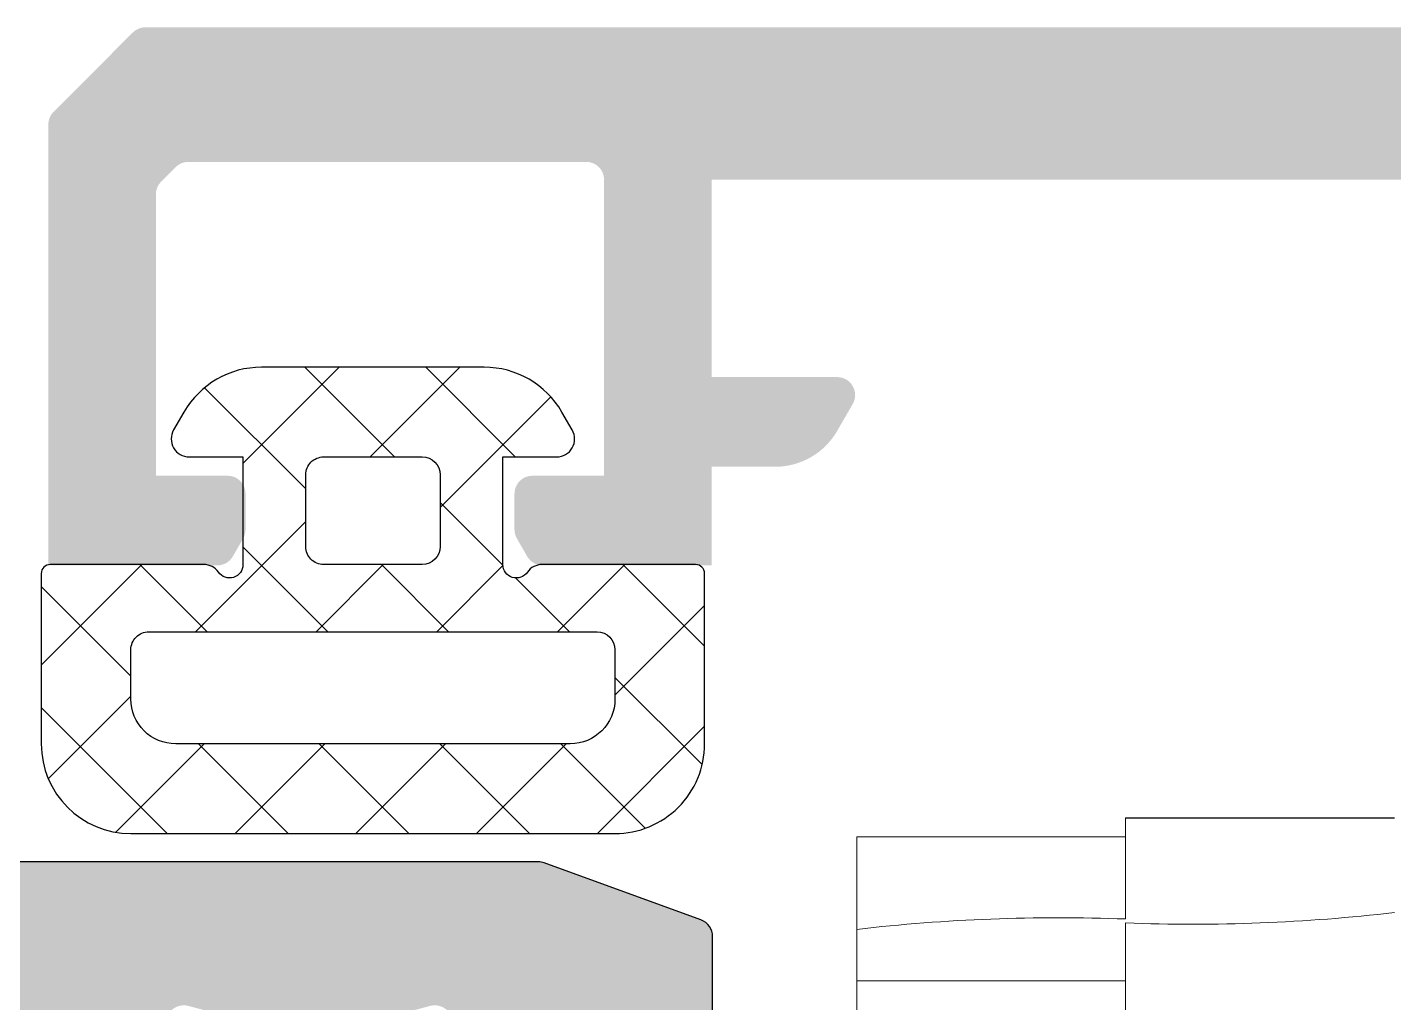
# Model space of a CAD drawing. Header units: millimetres. Extents: x 11061 to 11691, y 1937 to 2234.
# Drawn here: x 11309.14 to 11324.38, y 2133.55 to 2144.42 of the extents above; entities that cross this region are included whole.
import ezdxf

# ---------------------------------------------------------------- set-up
doc = ezdxf.new("R2010")
doc.units = ezdxf.units.MM
doc.layers.add('aksesuar', color=1, linetype='Continuous')

# ---------------------------------------------------------------- blocks, each defined once
blk = doc.blocks.new('fdhgdfhgf')
at = {"color": 7, "linetype": 'Continuous', "lineweight": 15}
for p, q in [((3142.558976197431, -738.7282460415898), (3139.558975705693, -738.7282460415898)), ((3139.558975705693, -738.7349329376758), (3139.558975705693, -738.7282460415898)), ((3139.558975705693, -739.858064190501), (3139.558975705693, -738.7349329376758)), ((3139.558975705693, -738.7349329376758), (3142.558976197431, -738.7349329376758)), ((3139.558975705693, -738.9431366184891), (3136.558976145277, -738.9431366184891)), ((3136.558976145277, -739.9736906821072), (3136.558976145277, -738.9431366184891)), ((3136.558976145277, -740.5464224005283), (3136.558976145277, -739.9736906821072)), ((3139.558975705693, -739.9020011956036), (3139.558975705693, -740.5464224005283)), ((3136.558976145277, -741.0894430661735), (3136.558976145277, -740.5464224005283)), ((3136.558976145277, -740.5464224005283), (3139.558975705693, -740.5464224005283)), ((3139.558975705693, -740.5464224005283), (3139.558975705693, -749.8866160761263))]:
    blk.add_line(p, q, dxfattribs=at)
for centre, radius, start, end in [((3138.810082441282, -759.403792237741), 19.56006968336634, 87.80578934083225, 96.60863294445228), ((3140.307864706759, -720.3561444015181), 19.56019817258555, 267.8058162588417, 276.6086046573972)]:
    blk.add_arc(centre, radius, start, end, dxfattribs=at)
blk = doc.blocks.new('F04005')
at = {"layer": 'aksesuar', "color": 35, "flags": 128}
for points in [[(1948.507096058061, 836.4112032613266), (1948.50709605806, 838.3112033857542, 0.4142126913864221), (1948.407096100525, 838.4112033432812), (1946.694324416629, 838.4112033432848, 0.2453925091596441), (1946.530193849656, 838.3254889747259, -0.7342372463283806), (1946.257095849445, 838.411203343283), (1946.257095161762, 839.6112034158796), (1946.857096060297, 839.611203299306, 0.5773501157358515), (1947.030301248309, 839.9112031719269), (1946.914830967742, 840.1112030869845, 0.2679493963545869), (1946.048805493317, 840.6112033403297), (1943.565386040172, 840.6112033403169, 0.2679494542607161), (1942.699361497085, 840.1112030869845), (1942.583890750837, 839.9112031719269, 0.5773501008540756), (1942.75709640451, 839.6112032993042), (1943.357096362793, 839.6112034158796), (1943.357096149708, 838.411203343283, -0.7342377991164099), (1943.083998307718, 838.3254889747477, 0.2453927188396637), (1942.919867582548, 838.4112033432921), (1941.207096364287, 838.4112033432812, 0.4142124732907432), (1941.107095941089, 838.3112033857542), (1941.107095941089, 836.4112032613266, 0.4142135450799456), (1942.107096447729, 835.4112032203557), (1947.507096017083, 835.4112032203557, 0.4142135668892811)], [(1944.057096318078, 838.6112032583624), (1944.057096318078, 839.4112033842539, -0.4142143163949159), (1944.257096233146, 839.6112032993169), (1945.357096231666, 839.6112032993169, -0.4142127790802613), (1945.557096146736, 839.4112033842539), (1945.557096146736, 838.6112032583624, -0.4142133875139837), (1945.357096231666, 838.4112033432848), (1944.257096233146, 838.4112033432848, -0.4142149248334908)], [(1942.107096447729, 837.4612030482167, -0.4142149982907712), (1942.307096362799, 837.6612034289537), (1947.307096102013, 837.6612034289537, -0.4142134609732706), (1947.507096017081, 837.4612030482167), (1947.507096017083, 836.911203048985, -0.4142134385252429), (1947.007096229425, 836.4112032613266), (1942.607095769728, 836.4112032613266, -0.4142137806718753), (1942.107096447731, 836.911203048985)]]:
    blk.add_lwpolyline(points, format="xyb", close=True, dxfattribs=at)

msp = doc.modelspace()

# ---------------------------------------------------------------- hatches: boundary and pattern name
at = {"ltscale": 10}
h = msp.add_hatch(color=252, dxfattribs=at)
h.paths.add_polyline_path([(11341.47658715383, 2144.424791300744), (11310.45942964312, 2144.424791300744, 0.1989118228616795), (11310.31800875838, 2144.366212270435), (11309.43516631233, 2143.483369824412, 0.1989137495858321), (11309.37658728199, 2143.341948008334), (11309.37658702717, 2138.42479087606), (11311.26111754909, 2138.424791054874, 0.2679503573988224), (11311.43432227145, 2138.524791478071), (11311.54979208633, 2138.724791393133, 0.1316573468559304), (11311.57658727903, 2138.824790885), (11311.57658727903, 2139.224790715126, 0.4142128819295543), (11311.37658736398, 2139.424791561514), (11310.57658871396, 2139.424792902618), (11310.5765877037, 2142.562049524199, -0.1989146123923178), (11310.63516580269, 2142.703470408957), (11310.79790783557, 2142.866212441799, -0.1989102037184001), (11310.93932872031, 2142.924791472107), (11315.37658752788, 2142.924791472107, -0.4142111455813274), (11315.57658744293, 2142.724791557044), (11315.57658767084, 2139.424792902618), (11314.77658778268, 2139.424791561514, 0.4142116529421369), (11314.5765869363, 2139.224790715128), (11314.5765869363, 2138.824790885, 0.1316476700666182), (11314.60338212901, 2138.724791393133), (11314.71885194388, 2138.524791478071, 0.2679490122460113), (11314.89205759756, 2138.424791054874), (11316.77658563245, 2138.42479087606), (11316.77658563245, 2139.524790870102), (11317.48376744938, 2139.524791053383, 0.2679488575722966), (11318.17658727011, 2139.924790883506), (11318.34979199244, 2140.224791221769, 0.5773506620038181), (11318.17658727007, 2140.524791560023), (11316.77658563245, 2140.524792896658), (11316.77658563245, 2142.724792884737), (11331.47658860076, 2142.724792884737), (11331.47658860076, 2140.524792896658), (11327.97658895837, 2140.524792896658), (11327.47658794506, 2140.024791883379), (11327.47658751148, 2137.62479139462, 0.4142158616388688), (11327.67658742655, 2137.424791479555), (11328.27658717173, 2137.424791479555, 0.4142165397678916), (11328.47658708681, 2137.62479139462), (11328.47658624636, 2138.924791889339), (11331.47658860076, 2138.924791889339), (11331.4765876754, 2128.174791449753, 0.4142140944268084), (11331.97658699739, 2127.674791196433), (11333.23951890455, 2127.674791442304), (11333.55805357686, 2128.174792455583), (11333.87658824906, 2127.674791442304), (11335.03951584685, 2127.674791442304), (11335.35805051906, 2128.174792455583), (11335.67658891667, 2127.674791442304), (11336.57658552516, 2127.674791442304), (11336.57658552516, 2125.974792467504), (11336.87658687816, 2125.674791114479), (11336.57658552516, 2125.374791624099), (11336.57658552516, 2123.674790786653), (11336.25805085284, 2123.17479163602), (11335.93951618068, 2123.674790786653), (11334.77658858285, 2123.674790786653), (11334.45805391056, 2123.17479163602), (11334.13951551307, 2123.674790786653), (11332.97658791525, 2123.674790786653), (11332.65805324305, 2123.17479163602), (11332.33951857076, 2123.674790786653), (11331.97658699739, 2123.674791032521, 0.4142138216474609), (11331.4765876754, 2123.174791244864), (11331.47658860076, 2112.424790339619), (11328.47658624636, 2112.424790339619), (11328.47658708681, 2113.724791299997, 0.4142142114618951), (11328.27658717173, 2113.92479121506), (11327.67658742655, 2113.92479121506, 0.4142135333312665), (11327.47658751148, 2113.724791299997), (11327.47658794506, 2107.824790703207), (11329.36111777852, 2107.824791011662, 0.2679479834411579), (11329.53432250087, 2107.924791202027), (11329.64979231578, 2108.12479111709, 0.1316522766270524), (11329.67658750849, 2108.224791074619), (11329.67658750849, 2108.624791137577, 0.4142129149955631), (11329.47658759344, 2108.82479105264), (11328.67658700188, 2108.82479105264, -0.4142119446497547), (11328.47658708679, 2109.024791200534), (11328.47658708679, 2110.62479121953, -0.41421181228725), (11328.67658700188, 2110.824791134595), (11333.67658767242, 2110.824791134595, -0.4142121103425205), (11333.87658758747, 2110.62479121953), (11333.87658758747, 2109.024791200534, -0.4142122427053583), (11333.67658767242, 2108.82479105264), (11332.87658708087, 2108.82479105264, 0.414212616940293), (11332.67658716578, 2108.624791137577), (11332.67658716578, 2108.224791074619, 0.1316511640473687), (11332.70338235848, 2108.12479111709), (11332.81885217336, 2107.924791202027, 0.2679489331588356), (11332.99205782703, 2107.824791011662), (11339.19752126772, 2107.82479101166, -0.3989594341787253), (11340.19615119872, 2106.877127088715), (11341.07989307391, 2090.014323943398, 0.3989599917717905), (11341.27961896698, 2089.82479108896), (11341.47961888203, 2089.82479108896, 0.26794905647183), (11341.65282395651, 2089.924791114486, -0.5773502691966769), (11342.69205444102, 2089.924791114484, 0.2679489751530026), (11342.86525945479, 2089.82479108896), (11345.17658767987, 2089.824791012406), (11345.17658767987, 2087.624791024327), (11343.37658727828, 2087.62479109194, 0.414213512169713), (11343.17658736696, 2087.424791114479, 0.4142135061141313), (11344.1765874042, 2086.424791019484), (11353.07658734979, 2086.424791019484, 0.4142137141027655), (11353.47658717996, 2086.824791082444), (11353.47658717996, 2089.724791131429, -0.4142129889104658), (11353.67658756067, 2089.924791162908), (11360.27658731891, 2089.924791162908, -0.4142130837481734), (11360.47658746678, 2089.724791131427), (11360.47658776626, 2087.624791024327), (11358.67658729989, 2087.624791091942, 0.4142135438358075), (11358.47658736694, 2087.424791114479, 0.414213512442225), (11359.4765874258, 2086.424791019484), (11361.47658727491, 2086.424791019484, 0.4142132411713761), (11361.67658742281, 2086.624791167379), (11361.67658742281, 2091.224791134689, 0.4142134930054698), (11361.47658727491, 2091.42479110796), (11351.19205754837, 2091.42479110796, 0.267949552129279), (11351.01885236038, 2091.324791092216), (11350.90338207982, 2091.124791118945, 0.1316505009821304), (11350.87658735278, 2091.024791103211), (11350.87658735278, 2090.62479109846, 0.4142131757756455), (11351.07658726785, 2090.42479106698), (11351.87658739378, 2090.424791066981, -0.414213841688506), (11352.07658730883, 2090.224791151918), (11352.07658730883, 2088.024791154899, -0.4142138193903775), (11351.87658739378, 2087.82479112342), (11346.87658718888, 2087.82479112342, -0.4142130630606883), (11346.67658727381, 2088.024791154899), (11346.67658727381, 2090.224791151918, -0.4142130853576488), (11346.87658718888, 2090.424791066981), (11347.67658731481, 2090.42479106698, 0.4142139320684433), (11347.87658722984, 2090.62479109846), (11347.87658722984, 2091.024791103211, 0.1316533236656501), (11347.8497925028, 2091.124791118947), (11347.7343222222, 2091.324791092216, 0.2679496844046081), (11347.56111749985, 2091.42479110796), (11344.67658666656, 2091.424791088404), (11344.67658719185, 2092.821331324714, 0.2216956543875787), (11344.60514489463, 2092.974540232773), (11344.00514468378, 2093.478000009478, 0.6370697290443692), (11343.67658715089, 2093.32479111597), (11343.67658650266, 2092.024791000487), (11342.47658667845, 2092.024791000487), (11342.47658667845, 2107.824790703207), (11343.67658650266, 2107.824790703207), (11343.67658715089, 2106.524791098085, 0.6370695129825557), (11344.00514468378, 2106.371582160922), (11344.60514489463, 2106.875041981283, 0.2216956180528773), (11344.67658719185, 2107.028250918447), (11344.67658666656, 2108.924790697246), (11344.17658751597, 2109.424790779203), (11343.17658736322, 2109.42479103066, -0.4142136415112824), (11342.97658744815, 2109.624791178554), (11342.97658769176, 2121.874791981726), (11344.56174686628, 2122.620748321047, 0.2905217782878959), (11344.67658719185, 2122.801712448746), (11344.67658719185, 2123.474791117459, 0.4142145988232472), (11344.47658727679, 2123.674791032522), (11341.97658752786, 2123.674790786653), (11341.65805285556, 2123.17479163602), (11341.33951632066, 2123.674790786653), (11340.17658686025, 2123.674790786653), (11339.85805218807, 2123.17479163602), (11339.53951751576, 2123.674790786653), (11339.27658652656, 2123.674790786653), (11339.27658652656, 2127.674791442304), (11340.43951784955, 2127.674791442304), (11340.75805252187, 2128.174792455583), (11341.07658719406, 2127.674791442304), (11342.23951665444, 2127.674791442304), (11342.55805132677, 2128.174792455583), (11342.87658786167, 2127.674791442304), (11344.47658727679, 2127.674791196433, 0.4142145988279898), (11344.67658719185, 2127.874791111498), (11344.67658719185, 2128.547869780209, 0.2905234753842078), (11344.56174686628, 2128.72883344225), (11342.97658769176, 2129.474792109876), (11342.97658769176, 2137.524790542274), (11344.47658727679, 2137.524790971427, 0.414213473794079), (11344.67658719185, 2137.72479088649), (11344.67658719185, 2137.924790801554, 0.4142140557717975), (11344.1765874042, 2138.424791054874), (11342.97658769176, 2138.42479087606), (11342.97658769176, 2139.524790870102), (11344.1765874042, 2139.524791053383, 0.4142138143771643), (11344.67658719185, 2140.024791306703), (11344.67658719185, 2140.224791221766, 0.4142140772842441), (11344.47658727679, 2140.424791136831), (11341.67658803748, 2140.424791203888), (11341.67658753458, 2144.22479138568, 0.4142122260645854)])
h.paths.add_polyline_path([(11341.47658651455, 2129.474792109876), (11332.97658791525, 2129.474792109876), (11332.97658791525, 2138.924791889339), (11334.2765874176, 2138.924791308192, 0.668180644090044), (11334.41800830235, 2139.266212108012), (11333.0079203548, 2140.676300986832, -0.1989169699531045), (11332.97658750397, 2140.751945226573), (11332.97658750402, 2142.724791557044, -0.4142122108631483), (11333.1765874191, 2142.924791472107), (11339.97658732521, 2142.924791472107, -0.4142121587965712), (11340.17658724026, 2142.724791557044), (11340.17658724028, 2139.124791223257, 0.4142136488130311), (11340.37658715536, 2138.924791308192), (11341.47658651455, 2138.924791889339)])
h.paths.add_polyline_path([(11335.67658891667, 2109.724791200906), (11335.67658775437, 2111.424791345445, 0.4142133926597172), (11334.67658724774, 2112.424790920762), (11332.97658791525, 2112.424790339619), (11332.97658791525, 2121.874791981726), (11341.47658651455, 2121.874791981726), (11341.47658651455, 2112.424790339619), (11339.67658698697, 2112.424790920762, 0.6837047465808305), (11339.5413213719, 2112.07747091874), (11341.34711901947, 2110.419431140149, -0.6837056613226935), (11341.07658732373, 2109.724791136084)])
h = msp.add_hatch(color=252, dxfattribs=at)
edge = h.paths.add_edge_path(flags=16)
edge.add_line((11294.58708712625, 2135.485401083617), (11294.58708719997, 2142.569714781076))
edge.add_line((11294.58708719997, 2142.569714781076), (11303.08708673056, 2142.569714781076))
edge.add_line((11303.08708673056, 2142.569714781076), (11303.08708700889, 2134.619715576526))
edge.add_arc((11304.08708702699, 2134.619715786475), 1.000000018096966, 180.0000120291892, 270.0000013099569)
edge.add_line((11304.08708704985, 2133.619715768378), (11308.98708718547, 2133.619716014891))
edge.add_line((11308.98708718547, 2133.619716014891), (11308.98708718547, 2105.769715827134))
edge.add_line((11308.98708718547, 2105.769715827134), (11294.58708719997, 2105.769715827134))
edge.add_line((11294.58708719997, 2105.769715827134), (11294.58708719997, 2133.619716014891))
edge.add_line((11294.58708719997, 2133.619716014891), (11295.8870870398, 2133.619715768377))
edge.add_arc((11295.88708720934, 2133.81971565816), 0.1999998897827704, 269.9999514324312, 405.0000394581809)
edge.add_line((11296.02850839025, 2133.961137033855), (11294.64566569089, 2135.343979733202))
edge.add_arc((11294.78708731901, 2135.485401090172), 0.2000001927653832, 180.0000018777504, 224.9999450735151, ccw=False)
edge = h.paths.add_edge_path()
edge.add_line((11316.68811835067, 2104.469716172842), (11316.68811832622, 2105.298142734244))
edge.add_arc((11316.48811852099, 2105.298142830009), 0.1999998052378187, 359.9999725653324, 405.0000146383061)
edge.add_line((11316.62953970338, 2105.43956408466), (11315.8579667854, 2106.211136944449))
edge.add_arc((11315.71654620504, 2106.06971719123), 0.1999983178673499, 44.99983244380881, 90.00022060519555)
edge.add_line((11315.71654543499, 2106.269715509096), (11310.58708702867, 2106.269714977769))
edge.add_line((11310.58708702867, 2106.269714977769), (11310.58708702867, 2111.719715964226))
edge.add_line((11310.58708702867, 2111.719715964226), (11313.68708711765, 2111.719715964226))
edge.add_line((11313.68708711765, 2111.719715964226), (11313.68708710567, 2111.519715607817))
edge.add_arc((11313.88708708765, 2111.519715674743), 0.1999999819898707, 180.000019172872, 270.0000058382091)
edge.add_line((11313.88708710803, 2111.319715692753), (11314.29068439855, 2111.319715692753))
edge.add_arc((11314.29068454463, 2111.519714519848), 0.1999988270950001, 269.9999581527945, 290.0000765913311)
edge.add_line((11314.35908842337, 2111.331777189301), (11316.65549117946, 2112.167599350904))
edge.add_arc((11316.58708690843, 2112.355538020416), 0.2000002194823347, 290.0000510034432, 359.9999947968474)
edge.add_line((11316.78708712792, 2112.355538002253), (11316.78708712792, 2113.419715732242))
edge.add_arc((11316.58708716226, 2113.419715685704), 0.1999999656567686, 1.33321036266e-05, 110.0000224730901)
edge.add_line((11316.51868307162, 2113.607654150759), (11315.455491107, 2113.220683955999))
edge.add_arc((11315.38708712842, 2113.40862251912), 0.2000000194830563, 179.9999747246632, 289.99998269881024, ccw=False)
edge.add_line((11315.18708710893, 2113.408622607347), (11315.18708710893, 2115.446510541248))
edge.add_arc((11314.98708695843, 2115.446510552521), 0.2000001505034666, 359.9999967704779, 419.9999803137162)
edge.add_line((11315.08708709319, 2115.619715729259), (11314.78708710417, 2115.792920684442))
edge.add_arc((11314.68708747453, 2115.619717289202), 0.1999983551235012, 59.99985045010855, 90.00011060534418)
edge.add_line((11314.68708708844, 2115.819715644325), (11313.88708710803, 2115.819715644325))
edge.add_arc((11313.88708702733, 2115.619715722655), 0.1999999216699551, 89.99997688140266, 179.9999981069952)
edge.add_line((11313.68708710567, 2115.619715729263), (11313.68708710567, 2114.118786906054))
edge.add_arc((11313.88708584118, 2114.118786733468), 0.1999987355166724, 179.9999505574006, 195.0000481759547)
edge.add_line((11313.69390194085, 2114.067023089285), (11313.88027227287, 2113.37147959148))
edge.add_arc((11313.68708718471, 2113.319715695691), 0.1999999479954208, -105.000029729446, 15.000029726148682, ccw=False)
edge.add_line((11313.63532328891, 2113.126530607525), (11312.9397797511, 2113.312900794004))
edge.add_arc((11312.88801514156, 2113.119713832028), 0.2000019426849723, 74.99991170491094, 89.99977080404386)
edge.add_line((11312.88801594161, 2113.319715774711), (11311.68615826194, 2113.319715774711))
edge.add_arc((11311.68615906878, 2113.119713725041), 0.2000020496723028, 90.00023114030273, 105.000084260038)
edge.add_line((11311.63439444517, 2113.312900794004), (11310.93885091828, 2113.126530607525))
edge.add_arc((11310.887086998, 2113.319715638264), 0.1999998988611159, 179.9999609108747, 285.0000407612565, ccw=False)
edge.add_line((11310.68708709914, 2113.319715774711), (11310.68708709158, 2123.019715627832))
edge.add_line((11310.68708709158, 2123.019715627832), (11310.38708713555, 2123.319715583874))
edge.add_line((11310.38708713555, 2123.319715583874), (11310.68708709158, 2123.619715656333))
edge.add_line((11310.68708709158, 2123.619715656333), (11310.68708709914, 2133.319715662951))
edge.add_arc((11310.88708707854, 2133.319715694424), 0.1999999794102671, 74.9999893115289, 180.0000090162097, ccw=False)
edge.add_line((11310.93885091828, 2133.512900830137), (11311.63439444517, 2133.326530410828))
edge.add_arc((11311.68615894331, 2133.519723359903), 0.2000076969525731, 255.000386432918, 269.9998048105007)
edge.add_line((11311.68615826194, 2133.319715662951), (11312.88801594161, 2133.319715662951))
edge.add_arc((11312.88801526703, 2133.51972325294), 0.2000075899903315, 270.0001932462671, 284.9996176009495)
edge.add_line((11312.9397797511, 2133.326530410828), (11313.63532328891, 2133.512900830137))
edge.add_arc((11313.68708711945, 2133.319715676724), 0.1999999941299583, -15.000006834157773, 105.00000683490231, ccw=False)
edge.add_line((11313.88027227287, 2133.26795184618), (11313.69390194085, 2132.572408348377))
edge.add_arc((11313.88708682812, 2132.520644574261), 0.1999997224579086, 164.9999890474828, 180.0000122189013)
edge.add_line((11313.68708710567, 2132.520644531609), (11313.68708710567, 2131.0197157084))
edge.add_arc((11313.88708711468, 2131.019715685941), 0.2000000090186998, 179.9999935657875, 269.9999980950166)
edge.add_line((11313.88708710803, 2130.819715676922), (11314.68708708844, 2130.819715676922))
edge.add_arc((11314.68708709913, 2131.019715433039), 0.1999997561171553, 269.9999969378393, 300.0000420052495)
edge.add_line((11314.78708710417, 2130.846510636804), (11315.08708709319, 2131.019715708401))
edge.add_arc((11314.98708716932, 2131.192920763396), 0.199999939627264, 299.9999848040396, 360.0000047559597)
edge.add_line((11315.18708710894, 2131.192920779997), (11315.18708710893, 2133.230808830313))
edge.add_arc((11315.38708720031, 2133.230808815864), 0.2000000913776551, 70.00004671571378, 179.9999958608127, ccw=False)
edge.add_line((11315.455491107, 2133.418747481661), (11316.51868307162, 2133.031777170487))
edge.add_arc((11316.58708710588, 2133.219715716055), 0.2000000220325245, 250.0000005921705, 359.9999969530431)
edge.add_line((11316.78708712792, 2133.219715705419), (11316.78708712792, 2134.283893435409))
edge.add_arc((11316.58708673891, 2134.283893298544), 0.2000003890046368, 3.92088377652e-05, 69.99991499139301)
edge.add_line((11316.65549117946, 2134.471832086756), (11314.90858392865, 2135.107654100467))
edge.add_arc((11314.84018093766, 2134.919721804554), 0.1999937924619698, 69.99966908179633, 90.0002961777722)
edge.add_line((11314.84017990383, 2135.119715597013), (11304.58708697646, 2135.119715329438))
edge.add_line((11304.58708697646, 2135.119715329438), (11304.58708707037, 2142.986872927472))
edge.add_arc((11304.38708729572, 2142.98687309411), 0.1999997746402164, 359.9999522618431, 404.9999946904198)
edge.add_line((11304.52850850571, 2143.128294277888), (11303.64566582685, 2144.011137189573))
edge.add_arc((11303.50424392492, 2143.869714245819), 0.2000015084018111, 45.00021104387224, 89.99984200825872)
edge.add_line((11303.50424447642, 2144.06971575422), (11294.1699296587, 2144.06971575422))
edge.add_arc((11294.16993034142, 2143.869713929073), 0.2000018251477159, 90.00019558033753, 134.9997513706581)
edge.add_line((11294.02850830829, 2144.011137189573), (11293.14566586228, 2143.12829427789))
edge.add_arc((11293.28708522602, 2142.986873858868), 0.1999979283824403, 134.9997862280221, 180.0002668279146)
edge.add_line((11293.08708729764, 2142.986872927472), (11293.08708729764, 2100.769715516548))
edge.add_arc((11293.28708710775, 2100.769715411597), 0.199999810113162, 179.9999699336539, 270.000030059181)
edge.add_line((11293.28708721268, 2100.569715601484), (11295.77161722487, 2100.569715601484))
edge.add_arc((11295.77161690971, 2100.769715569075), 0.1999999675913298, 270.0000902866024, 329.99999131287)
edge.add_line((11295.94482194723, 2100.669715559018), (11296.06029222783, 2100.86971547408))
edge.add_arc((11295.88708697513, 2100.96971513579), 0.1999999797673517, 330.0001085588442, 360.0002181481788)
edge.add_line((11296.08708695489, 2100.969715897271), (11296.08708695487, 2101.369715727398))
edge.add_arc((11295.88708728011, 2101.369715967697), 0.1999996747649809, 359.9999311592696, 450.0000688425542)
edge.add_line((11295.8870870398, 2101.569715642462), (11294.6870870838, 2101.569715642461))
edge.add_arc((11294.68708712894, 2101.769715602675), 0.1999999602138643, 180.0000129345054, 269.9999870699239, ccw=False)
edge.add_line((11294.48708716873, 2101.769715557525), (11294.48708716871, 2104.069715512075))
edge.add_arc((11294.68708740695, 2104.06971565457), 0.2000002382324878, 90.00009257329219, 180.0000408217064, ccw=False)
edge.add_line((11294.6870870838, 2104.269715892802), (11301.48708698988, 2104.269715892801))
edge.add_arc((11301.48708672343, 2104.069715478445), 0.200000414356264, 9.634254695356503e-06, 89.99992366633057, ccw=False)
edge.add_line((11301.68708713779, 2104.069715512075), (11301.68708713779, 2101.769715557525))
edge.add_arc((11301.48708700143, 2101.769715778812), 0.2000001363501512, 269.99999669091085, 359.99993660620976, ccw=False)
edge.add_line((11301.48708698988, 2101.569715642461), (11300.28708703388, 2101.569715642462))
edge.add_arc((11300.2870870149, 2101.369715746368), 0.1999998960943112, 89.99999456117298, 180.0000054346582)
edge.add_line((11300.08708711881, 2101.369715727397), (11300.08708711881, 2100.969715897271))
edge.add_arc((11300.28708768982, 2100.969715697471), 0.2000005710168586, 179.9999427616463, 209.9999794511327)
edge.add_line((11300.11388207869, 2100.869715474082), (11300.22935212639, 2100.669715559018))
edge.add_arc((11300.4025574058, 2100.76971598803), 0.200000386546424, 210.0000779816181, 269.9999071174958)
edge.add_line((11300.40255708158, 2100.569715601484), (11303.58708702939, 2100.569715601484))
edge.add_arc((11303.58708697917, 2101.569715692677), 1.000000091192598, 270.00000287749, 359.9999971229269)
edge.add_line((11304.58708707037, 2101.569715642462), (11304.58708707037, 2101.769715557525))
edge.add_arc((11304.38708748845, 2101.769715890676), 0.1999995819123503, 359.9999045590853, 450.0000954487314)
edge.add_line((11304.38708715528, 2101.969715472588), (11303.08708673056, 2101.969714831739))
edge.add_line((11303.08708673056, 2101.969714831739), (11303.08708700889, 2104.069715512075))
edge.add_arc((11303.28708751997, 2104.069715381728), 0.2000005110744401, 90.00010403866122, 179.9999626584085, ccw=False)
edge.add_line((11303.2870871568, 2104.269715892802), (11314.48811832919, 2104.269715892801))
edge.add_arc((11314.48811795584, 2104.069715517078), 0.2000003757232066, -1.432806186585367e-06, 89.99989304263528, ccw=False)
edge.add_line((11314.68811833157, 2104.069715512077), (11314.68811833157, 2102.269715810845))
edge.add_arc((11314.48811866629, 2102.269715561063), 0.1999996652804039, -90.00009656951153, 7.155751870868698e-05, ccw=False)
edge.add_line((11314.48811832919, 2102.069715895782), (11313.48811831731, 2102.069715895782))
edge.add_arc((11313.48811867804, 2101.869715532688), 0.2000003630948242, 90.00010333961268, 180.0000050505581)
edge.add_line((11313.28811831494, 2101.869715515058), (11313.28811831494, 2100.669715559016))
edge.add_arc((11313.48811839241, 2100.669715721417), 0.2000000774649678, 180.0000465244491, 269.999978487153)
edge.add_line((11313.48811831731, 2100.469715643952), (11314.38708709266, 2100.469715517191))
edge.add_line((11314.38708709266, 2100.469715517191), (11314.38708709943, 2099.16971573038))
edge.add_arc((11314.18708732367, 2099.169715591075), 0.1999997757568393, -90.00006492283012, 3.9908101314267697e-05, ccw=False)
edge.add_line((11314.18708709705, 2098.969715815318), (11314.08399970619, 2098.969715815315))
edge.add_arc((11314.08400006176, 2098.869715293864), 0.1000005214519504, 90.000203725855, 159.9997838266574)
edge.add_line((11313.99003043872, 2098.903917841085), (11313.38372956816, 2097.23811961504))
edge.add_arc((11313.57166835159, 2097.169715689923), 0.2000002082300985, 160.0000532800969, 274.9999197535845)
edge.add_line((11313.58909923925, 2096.970476518453), (11316.16098488807, 2097.195487461904))
edge.add_arc((11316.1522690424, 2097.295106712348), 0.0999998051240017, 275.0001658622937, 315.000334230326)
edge.add_line((11316.22297999521, 2097.224396584513), (11316.62687791955, 2097.628294508859))
edge.add_arc((11316.48545677587, 2097.76971578748), 0.1999997948200613, 314.9999726657799, 435.000043256976)
edge.add_line((11316.53722038594, 2097.96290079363), (11316.31414941297, 2098.022672637947))
edge.add_arc((11316.34003110541, 2098.119265170305), 0.099999896553309, 195.0001258976613, 255.0001099147293, ccw=False)
edge.add_line((11316.24343867957, 2098.093383080323), (11315.68708721267, 2100.169716026811))
edge.add_line((11315.68708721267, 2100.169716026811), (11315.6870871294, 2100.469715643952))
edge.add_arc((11315.88708711519, 2100.46971570075), 0.1999999857895713, 2.7640512449125936, 180.0000162715131, ccw=False)
edge.add_arc((11316.09697599497, 2100.479849010644), 0.0101333666908894, 182.7642286848612, 269.9997099997142)
edge.add_line((11316.09697594368, 2100.469715643953), (11320.38708711245, 2100.469715643953))
edge.add_arc((11320.38708722622, 2100.269715842656), 0.1999998012969309, -3.2591494573352975e-05, 90.00003259058252, ccw=False)
edge.add_line((11320.58708702751, 2100.26971572889), (11320.58708702751, 2099.869715898763))
edge.add_arc((11320.57695402974, 2099.869715382164), 0.0101329977897682, -31.39933760096619, 0.0029210445458716094, ccw=False)
edge.add_line((11320.58560311911, 2099.864436092708), (11319.61474643732, 2098.273917623568))
edge.add_arc((11319.78545649083, 2098.169715688459), 0.1999999141196881, 148.5999820484117, 270.0000211526346)
edge.add_line((11319.78545656466, 2097.969715774339), (11320.74240920224, 2097.969715774337))
edge.add_arc((11320.74240962539, 2098.969714939391), 0.999999165054596, 269.999975755307, 328.6000269771943)
edge.add_line((11321.5959599553, 2098.448706144452), (11322.38708747267, 2099.744779613047))
edge.add_line((11322.38708747267, 2099.744779613047), (11323.17821420071, 2098.448706144452))
edge.add_arc((11324.03176461921, 2098.969715097234), 0.9999993228970728, 211.3999780979065, 270.0000191685501)
edge.add_line((11324.03176495376, 2097.969715774337), (11324.98871759134, 2097.969715774336))
edge.add_arc((11324.98871767871, 2098.169715746185), 0.199999971848574, 269.9999749717718, 391.3999884816292)
edge.add_line((11325.15942783508, 2098.273917623567), (11324.18857103688, 2099.864436092709))
edge.add_arc((11324.19722130166, 2099.869715712515), 0.0101341731782386, 179.9989470078822, 211.3974695536798, ccw=False)
edge.add_line((11324.18708712848, 2099.869715898763), (11324.18708712848, 2100.26971572889))
edge.add_arc((11324.38708701055, 2100.269715761883), 0.1999998820701733, 89.99999054928219, 180.0000094516297, ccw=False)
edge.add_line((11324.38708704354, 2100.469715643953), (11328.67719827056, 2100.469715643952))
edge.add_arc((11328.67719820839, 2100.479849010588), 0.0101333666362553, 270.0003515699723, 357.2357716201361)
edge.add_arc((11328.88708700827, 2100.469715786584), 0.1999999019019564, -4.0861078673515294e-05, 177.235972212777, ccw=False)
edge.add_line((11329.08708691017, 2100.469715643952), (11329.08708633576, 2100.169716026811))
edge.add_line((11329.08708633576, 2100.169716026811), (11328.53073530185, 2098.093383080323))
edge.add_arc((11328.43414345226, 2098.119264487543), 0.0999991632278865, 284.999833465873, 345.0001665149663, ccw=False)
edge.add_line((11328.46002485945, 2098.022672637947), (11328.23695377009, 2097.962900793629))
edge.add_arc((11328.28871746847, 2097.769715763804), 0.1999998405438689, 104.9999794234851, 225.0000046439951)
edge.add_line((11328.14729623644, 2097.628294508857), (11328.55119416081, 2097.224396584511))
edge.add_arc((11328.62190532726, 2097.295107117853), 0.1000002429273454, 224.9997435036701, 264.9996327768125)
edge.add_line((11328.61318909332, 2097.195487461903), (11331.18507493133, 2096.970476518451))
edge.add_arc((11331.20250586355, 2097.169715655734), 0.2000001780587169, 265.0000666727499, 379.9999602886468)
edge.add_line((11331.39044460244, 2097.23811961504), (11330.78414386281, 2098.903917841085))
edge.add_arc((11330.69017406113, 2098.86971503874), 0.1000007765760473, 20.0003185254503, 89.9998606764177)
edge.add_line((11330.69017430429, 2098.969715815315), (11330.58708720449, 2098.969715815316))
edge.add_arc((11330.58708674851, 2099.169715274408), 0.1999994590924311, 179.9998693735469, 270.0001306285375, ccw=False)
edge.add_line((11330.38708728941, 2099.169715730379), (11330.38708785264, 2100.469715517191))
edge.add_line((11330.38708785264, 2100.469715517191), (11331.87212800072, 2100.469715643952))
edge.add_arc((11331.87212797399, 2100.669715368506), 0.1999997245542591, 270.0000076597379, 355.0000849243726)
edge.add_line((11332.07136666504, 2100.652284539277), (11332.38632612064, 2104.252284407402))
edge.add_arc((11332.18708684638, 2104.269715481034), 0.2000003268320677, 355.0000297357806, 449.999958671695)
edge.add_line((11332.18708699065, 2104.469715807866), (11327.98811830031, 2104.469715807866))
edge.add_arc((11327.98811852575, 2104.269715600188), 0.2000002076779086, 90.00006458309821, 179.9999753578025)
edge.add_arc((11328.58811818034, 2104.269715629153), 0.7999998622655199, 179.9999959139117, 270.0000236942462)
edge.add_line((11328.58811851117, 2103.469715766888), (11330.28811806526, 2103.46971600893))
edge.add_line((11330.28811806526, 2103.46971600893), (11330.28811806526, 2102.069716524511))
edge.add_line((11330.28811806526, 2102.069716524511), (11316.68811835067, 2102.069716524511))
edge.add_line((11316.68811835067, 2102.069716524511), (11316.68811835067, 2103.46971600893))
edge.add_line((11316.68811835067, 2103.46971600893), (11317.9881183562, 2103.469715766888))
edge.add_arc((11317.98811838664, 2103.669715714273), 0.1999999473853543, 269.9999912777884, 404.9999996191311)
edge.add_line((11318.12953970662, 2103.811137032366), (11317.5295397286, 2104.411137243218))
edge.add_arc((11317.38811762974, 2104.269713824027), 0.200001983838812, 45.00026745975803, 89.99981894097525)
edge.add_line((11317.38811826176, 2104.469715807865), (11316.68811835067, 2104.469716172842))
h.paths.add_polyline_path([(11317.58708724469, 2084.169715266853), (11330.18708632978, 2084.169715266853), (11330.18708632978, 2080.969716977505), (11317.58708724469, 2080.969716977505)], flags=16)
edge = h.paths.add_edge_path()
edge.add_line((11331.68708720298, 2081.135400649248), (11331.68708720298, 2083.604030179701))
edge.add_arc((11331.88708819123, 2083.604030309322), 0.2000009882412785, 135.000149323546, 180.0000371333786, ccw=False)
edge.add_line((11331.74566576762, 2083.745451995778), (11332.32850834108, 2084.328294103546))
edge.add_arc((11332.18708768384, 2084.469715058368), 0.1999992218895578, 314.9999397180877, 360.0002467326769)
edge.add_line((11332.38708690572, 2084.469715919624), (11332.38708690572, 2085.46971549494))
edge.add_arc((11332.18708771173, 2085.469716216015), 0.1999991939910609, 359.9997934265052, 450.000206577794)
edge.add_line((11332.18708699065, 2085.669715410004), (11330.38708785264, 2085.669714581398))
edge.add_line((11330.38708785264, 2085.669714581398), (11330.38708728941, 2086.969715323578))
edge.add_arc((11330.58708620487, 2086.969716323183), 0.1999989154621698, 89.99971363109819, 180.0002863672082, ccw=False)
edge.add_line((11330.58708720449, 2087.169715238642), (11330.69017430429, 2087.169715238642))
edge.add_arc((11330.6901733726, 2087.269716756473), 0.1000015178355885, 270.0005338111068, 339.9996680198885)
edge.add_line((11330.78414386281, 2087.235513678531), (11331.39044460244, 2088.901311438917))
edge.add_arc((11331.20250619595, 2088.969715653281), 0.1999999529404708, 339.999938480106, 455.0000345586853)
edge.add_line((11331.18507493133, 2089.168954535505), (11328.61318909332, 2088.943943592053))
edge.add_arc((11328.62190402216, 2088.84432559589), 0.0999984757092035, 94.99970518326103, 135.0002115408132)
edge.add_line((11328.55119416081, 2088.915034935106), (11328.14729623644, 2088.511137476421))
edge.add_arc((11328.28871816539, 2088.369715870515), 0.2000005815106543, 135.0000654389028, 254.9998707570095)
edge.add_line((11328.23695377009, 2088.176530260326), (11328.46002485945, 2088.11675841601))
edge.add_arc((11328.43414464071, 2088.020167754863), 0.0999977076880864, 14.999351980906226, 75.00064803825472, ccw=False)
edge.add_line((11328.53073530185, 2088.046047973634), (11329.08708633576, 2085.969715934425))
edge.add_line((11329.08708633576, 2085.969715934425), (11329.08708691019, 2085.669715410004))
edge.add_arc((11328.88708700829, 2085.669715585824), 0.1999999019018739, 182.7640277860859, 359.9999496312666, ccw=False)
edge.add_arc((11328.67719877339, 2085.659582620164), 0.0101327898530253, 2.76292336862769, 90.002843223634)
edge.add_line((11328.67719827056, 2085.669715410004), (11324.38708704354, 2085.669715410004))
edge.add_arc((11324.3870875542, 2085.869715835716), 0.2000004257126543, 180.0001462895863, 269.99985370911094, ccw=False)
edge.add_line((11324.18708712848, 2085.869715325068), (11324.18708712848, 2086.269716086517))
edge.add_arc((11324.19722233005, 2086.269715518043), 0.0101352015831947, 148.60416435563, 179.996786328841, ccw=False)
edge.add_line((11324.18857103688, 2086.274995426911), (11325.15942783508, 2087.86551343039))
edge.add_arc((11324.98871741657, 2087.96971546682), 0.2000002784618363, 328.6000117537281, 449.9999499312709)
edge.add_line((11324.98871759134, 2088.169715745281), (11324.03176495376, 2088.169715745279))
edge.add_arc((11324.03176511029, 2087.169715547278), 1.000000198000462, 90.00000896850518, 148.5999937648525)
edge.add_line((11323.17821420071, 2087.690725375166), (11322.38708747267, 2086.39465234819))
edge.add_line((11322.38708747267, 2086.39465234819), (11321.5959599553, 2087.690725375166))
edge.add_arc((11320.74240913431, 2087.169715705141), 1.00000004013846, 31.40000115942923, 89.99999610825526)
edge.add_line((11320.74240920224, 2088.169715745279), (11319.78545656466, 2088.169715745281))
edge.add_arc((11319.78545675296, 2087.969715524549), 0.200000220732433, 90.00005394375322, 211.4000177170663)
edge.add_line((11319.61474643732, 2087.86551343039), (11320.58560311911, 2086.274995426911))
edge.add_arc((11320.57695300179, 2086.269715848547), 0.0101340257268801, 0.001345439251508651, 31.397703876277376, ccw=False)
edge.add_line((11320.58708702751, 2086.269716086517), (11320.58708702751, 2085.869715325068))
edge.add_arc((11320.38708668258, 2085.869715754941), 0.2000003449369685, 270.0001231505131, 359.9998768507897, ccw=False)
edge.add_line((11320.38708711245, 2085.669715410004), (11316.09697594368, 2085.669715410004))
edge.add_arc((11316.09697542998, 2085.659582620124), 0.0101327898935028, 89.99709524071834, 177.2370764163623)
edge.add_arc((11315.88708711519, 2085.669715671659), 0.1999999857896095, 180.000074958623, 357.2359487556027, ccw=False)
edge.add_line((11315.6870871294, 2085.669715410004), (11315.68708721267, 2085.969715934425))
edge.add_line((11315.68708721267, 2085.969715934425), (11316.24343867957, 2088.046047973634))
edge.add_arc((11316.34002991694, 2088.020167072125), 0.099998440984109, 104.99940857833539, 165.0003556092741, ccw=False)
edge.add_line((11316.31414941297, 2088.11675841601), (11316.53722038594, 2088.176530260326))
edge.add_arc((11316.48545607894, 2088.369715846842), 0.20000053579042, 285.0001065641678, 404.9999572498004)
edge.add_line((11316.62687791955, 2088.511137476421), (11316.22297999521, 2088.915034935106))
edge.add_arc((11316.15227034749, 2088.844326001378), 0.0999980379286455, 44.99971072628475, 85.00049617733013)
edge.add_line((11316.16098488807, 2088.943943592053), (11313.58909923925, 2089.168954535505))
edge.add_arc((11313.57166801919, 2088.969715619098), 0.1999999831094296, 84.99997901371317, 200.0000479528876)
edge.add_line((11313.38372956816, 2088.901311438917), (11313.99003043874, 2087.235513678531))
edge.add_arc((11314.0840007503, 2087.269716501341), 0.1000012627070091, 200.0002296251316, 269.9994017809755)
edge.add_line((11314.08399970619, 2087.16971523864), (11314.18708709705, 2087.169715238642))
edge.add_arc((11314.1870878673, 2086.969716006528), 0.1999992321152587, -0.00019565168787494258, 90.00022066263881, ccw=False)
edge.add_line((11314.38708709941, 2086.969715323578), (11314.38708709266, 2085.669714581398))
edge.add_line((11314.38708709266, 2085.669714581398), (11313.28708709866, 2085.669714581398))
edge.add_line((11313.28708709866, 2085.669714581398), (11313.28708710093, 2084.534930586933))
edge.add_arc((11313.78708776613, 2084.534930421385), 0.5000006651974055, 179.9999810295472, 232.320382057538)
edge.add_line((11313.48146459134, 2084.139209382986), (11314.16483810662, 2083.611427642181))
edge.add_arc((11314.28708725522, 2083.769715728694), 0.1999999316697429, 232.3203519771967, 389.4070338149773)
edge.add_line((11314.46131790362, 2083.867917835731), (11314.34656474743, 2084.071513496878))
edge.add_arc((11314.52079516632, 2084.169715642308), 0.1999997505803276, 69.99986176932458, 209.4070756810013, ccw=False)
edge.add_line((11314.5891995631, 2084.357653767057), (11315.7164965974, 2083.9473518974))
edge.add_arc((11315.58708653829, 2083.46438857138), 0.5000005376788479, -1.994177569031308e-05, 74.99995285531492, ccw=False)
edge.add_line((11316.08708707596, 2083.464388397355), (11316.08708707596, 2081.275042431595))
edge.add_arc((11315.58708744477, 2081.275042493322), 0.4999996311942997, 284.9999674382548, 359.99999292658595, ccw=False)
edge.add_line((11315.7164965974, 2080.792079862872), (11314.53885090283, 2080.476530270756))
edge.add_arc((11314.48708740482, 2080.669715821685), 0.200000292034045, 180.0000432328164, 284.9998853409954, ccw=False)
edge.add_line((11314.28708711279, 2080.669715670774), (11314.28708711279, 2080.96971600903))
edge.add_arc((11314.08708712898, 2080.969715689134), 0.199999983805638, 9.16433742362e-05, 120.0000140297271)
edge.add_line((11313.98708709467, 2081.14292073138), (11313.53708709663, 2080.883112716531))
edge.add_arc((11313.78708572567, 2080.450100811137), 0.4999986247348036, 119.9999095830749, 180.0000953185423)
edge.add_line((11313.28708710093, 2080.450099979328), (11313.28708709866, 2079.469713937668))
edge.add_line((11313.28708709866, 2079.469713937668), (11332.38708631787, 2079.469713937668))
edge.add_line((11332.38708631787, 2079.469713937668), (11332.38708690572, 2080.269715840648))
edge.add_arc((11332.18709020801, 2080.269716816131), 0.1999966977191091, 359.9997205400306, 405.0003598134937)
edge.add_line((11332.32850834108, 2080.411136725402), (11331.74566576762, 2080.993979764493))
edge.add_arc((11331.88708638976, 2081.13540070476), 0.1999991867798661, 180.0000159032341, 225.0000644437393, ccw=False)
at = {"layer": 'aksesuar'}
h = msp.add_hatch(dxfattribs=at)
h.set_pattern_fill('ANSI37', color=35, scale=0.3, angle=90.00000000000001, style=0)
h.set_pattern_definition([(135, (0, 0), (-0.6735192090801863, -0.6735192090801868), []), (225, (0, 0), (0.6735192090801866, -0.6735192090801863), [])])
edge = h.paths.add_edge_path()
edge.add_line((11316.69752375637, 2136.434901343269), (11316.69752375636, 2138.334901467697))
edge.add_arc((11316.59752365015, 2138.334901319005), 0.1000001062185416, 8.519410675248071e-05, 89.99991481032261)
edge.add_line((11316.59752379883, 2138.434901425224), (11314.88475211493, 2138.434901425228))
edge.add_arc((11314.88475215738, 2138.234901060629), 0.2000003645980586, 90.00001216041595, 145.1500697939842)
edge.add_arc((11314.59752371135, 2138.434901534468), 0.1500001636048032, 180.0000417275509, 325.150049529108, ccw=False)
edge.add_line((11314.44752354775, 2138.434901425226), (11314.44752286007, 2139.634901497822))
edge.add_line((11314.44752286007, 2139.634901497822), (11315.0475237586, 2139.634901381249))
edge.add_arc((11315.04752380296, 2139.834901375099), 0.1999999938507294, 269.999987290841, 389.9999609145799)
edge.add_line((11315.22072894661, 2139.93490125387), (11315.10525866605, 2140.134901168927))
edge.add_arc((11314.23923338806, 2139.634901893513), 0.9999995287600528, 29.99996765030219, 90.0000112552891)
edge.add_line((11314.23923319162, 2140.634901422272), (11311.75581373848, 2140.63490142226))
edge.add_arc((11311.75581389964, 2139.634902887224), 0.9999985350355147, 90.00000923383816, 150.0000652210636)
edge.add_line((11310.88978919539, 2140.134901168927), (11310.77431844914, 2139.93490125387))
edge.add_arc((11310.94752383009, 2139.834901512101), 0.2000001308547873, 150.0001070653914, 270.000078130868)
edge.add_line((11310.94752410281, 2139.634901381247), (11311.5475240611, 2139.634901497822))
edge.add_line((11311.5475240611, 2139.634901497822), (11311.54752384801, 2138.434901425226))
edge.add_arc((11311.39752379734, 2138.434901401901), 0.1500000506730448, -145.15008120589408, 8.909279188173969e-06, ccw=False)
edge.add_arc((11311.11029539663, 2138.23490106067), 0.2000003645652804, 34.8499302060991, 90.00003316756577)
edge.add_line((11311.11029528085, 2138.434901425235), (11309.39752406259, 2138.434901425224))
edge.add_arc((11309.39752401567, 2138.334901048941), 0.100000376283344, 89.9999731185293, 179.9997600711753)
edge.add_line((11309.29752363939, 2138.334901467697), (11309.29752363939, 2136.434901343269))
edge.add_arc((11310.29752394272, 2136.434901605625), 1.000000303327431, 180.0000150318623, 270.000011649025)
edge.add_line((11310.29752414603, 2135.434901302298), (11315.69752371539, 2135.434901302298))
edge.add_arc((11315.6975237231, 2136.434901335564), 1.000000033265223, 269.9999995581054, 360.0000004415037)
edge = h.paths.add_edge_path()
edge.add_arc((11310.49752380368, 2137.484901853245), 0.1999996576518581, 89.99992625507087, 180.0002071489833, ccw=False)
edge.add_line((11310.4975240611, 2137.684901510896), (11315.49752380032, 2137.684901510896))
edge.add_arc((11315.49752353286, 2137.484901328373), 0.2000001825237601, -5.678392062691273e-05, 89.99992337982582, ccw=False)
edge.add_line((11315.69752371539, 2137.484901130159), (11315.69752371539, 2136.934901130928))
edge.add_arc((11315.19752382202, 2136.934901236639), 0.4999998933690333, 270.0000121135415, 359.99998788640636, ccw=False)
edge.add_line((11315.19752392773, 2136.434901343269), (11310.79752346803, 2136.434901343269))
edge.add_arc((11310.79752351453, 2136.934900711766), 0.4999993684969034, 179.9999519675636, 269.9999946716203, ccw=False)
edge.add_line((11310.29752414604, 2136.934901130928), (11310.29752414603, 2137.484901130159))
edge = h.paths.add_edge_path()
edge.add_line((11312.24752401638, 2138.634901340305), (11312.24752401638, 2139.434901466197))
edge.add_arc((11312.44752367401, 2139.434901723635), 0.1999996576252508, 89.99992624777542, 180.0000737506613, ccw=False)
edge.add_line((11312.44752393145, 2139.63490138126), (11313.54752392997, 2139.63490138126))
edge.add_arc((11313.54752366254, 2139.434901198762), 0.2000001824982943, 7.661444220730118e-05, 89.9999233876423, ccw=False)
edge.add_line((11313.74752384504, 2139.434901466197), (11313.74752384504, 2138.634901340305))
edge.add_arc((11313.54752387027, 2138.634901400002), 0.1999999747749914, 270.00001710413574, 359.9999828979487, ccw=False)
edge.add_line((11313.54752392997, 2138.434901425228), (11312.44752393145, 2138.434901425228))
edge.add_arc((11312.44752346629, 2138.634900875131), 0.1999994499038574, 179.9998667370263, 270.0001332602379, ccw=False)

# ---------------------------------------------------------------- linework, layer by layer
at = {"color": 252, "ltscale": 10}
msp.add_lwpolyline([(11316.78708712792, 2133.219715705419), (11316.78708712792, 2134.283893435409, 0.3152981929961282), (11316.65549117946, 2134.471832086756), (11314.90858392865, 2135.107654100467, 0.0874914206927348), (11314.84017990383, 2135.119715597013), (11304.58708697646, 2135.119715329438)], format="xyb", dxfattribs=at)

# ---------------------------------------------------------------- block references
at = {"layer": 'aksesuar', "color": 35}
msp.add_blockref('F04005', (9368.190427698304, 1300.023698081943), dxfattribs=at)
at = {"layer": 'aksesuar', "color": 30}
msp.add_blockref('fdhgdfhgf', (8181.835623064148, 2874.340185977132), dxfattribs=at)

doc.saveas('drawing.dxf')
